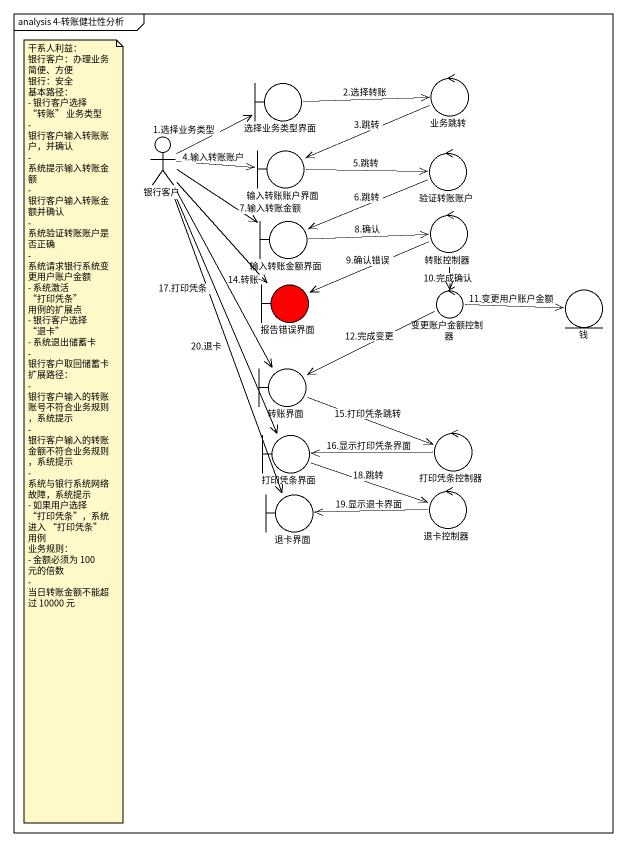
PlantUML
@startuml
mainframe analysis 4-转账健壮性分析
boundary 选择业务类型界面
control 业务跳转
actor 银行客户
boundary 输入转账账户界面
control 验证转账账户
boundary 输入转账金额界面
control 转账控制器
boundary 报告错误界面 #FF0000
control 变更账户金额控制器
entity 钱
boundary 转账界面
boundary 打印凭条界面
control 打印凭条控制器
boundary 退卡界面
control 退卡控制器
选择业务类型界面 -right-> 业务跳转 : 2.选择转账
业务跳转 -left-> 输入转账账户界面 : 3.跳转
银行客户 -right-> 选择业务类型界面 : 1.选择业务类型
银行客户 -right-> 输入转账账户界面 : 4.输入转账账户
银行客户 -right-> 输入转账金额界面 : 7.输入转账金额
银行客户 --> 报告错误界面
银行客户 --> 转账界面 : 14.转账
银行客户 --> 打印凭条界面 : 17.打印凭条
银行客户 --> 退卡界面 : 20.退卡
输入转账账户界面 -right-> 验证转账账户 : 5.跳转
验证转账账户 -left-> 输入转账金额界面 : 6.跳转
输入转账金额界面 -right-> 转账控制器 : 8.确认
转账控制器 -left-> 报告错误界面 : 9.确认错误
转账控制器 --> 变更账户金额控制器 : 10.完成确认
变更账户金额控制器 -right-> 钱 : 11.变更用户账户金额
变更账户金额控制器 -left-> 转账界面 : 12.完成变更
转账界面 -right-> 打印凭条控制器 : 15.打印凭条跳转
打印凭条界面 -right-> 退卡控制器 : 18.跳转
打印凭条控制器 -left-> 打印凭条界面 : 16.显示打印凭条界面
退卡控制器 -left-> 退卡界面 : 19.显示退卡界面
note as N1
  干系人利益：
  银行客户：办理业务简便、方便
  银行：安全
  基本路径：
  - 银行客户选择 “转账” 业务类型
  - 银行客户输入转账账户，并确认
  - 系统提示输入转账金额
  - 银行客户输入转账金额并确认
  - 系统验证转账账户是否正确
  - 系统请求银行系统变更用户账户金额
  - 系统激活 “打印凭条” 用例的扩展点
  - 银行客户选择 “退卡”
  - 系统退出储蓄卡
  - 银行客户取回储蓄卡
  扩展路径：
  - 银行客户输入的转账账号不符合业务规则，系统提示
  - 银行客户输入的转账金额不符合业务规则，系统提示
  - 系统与银行系统网络故障，系统提示
  - 如果用户选择 “打印凭条”，系统进入 “打印凭条” 用例
  业务规则：
  - 金额必须为 100 元的倍数
  - 当日转账金额不能超过 10000 元
end note
@enduml
